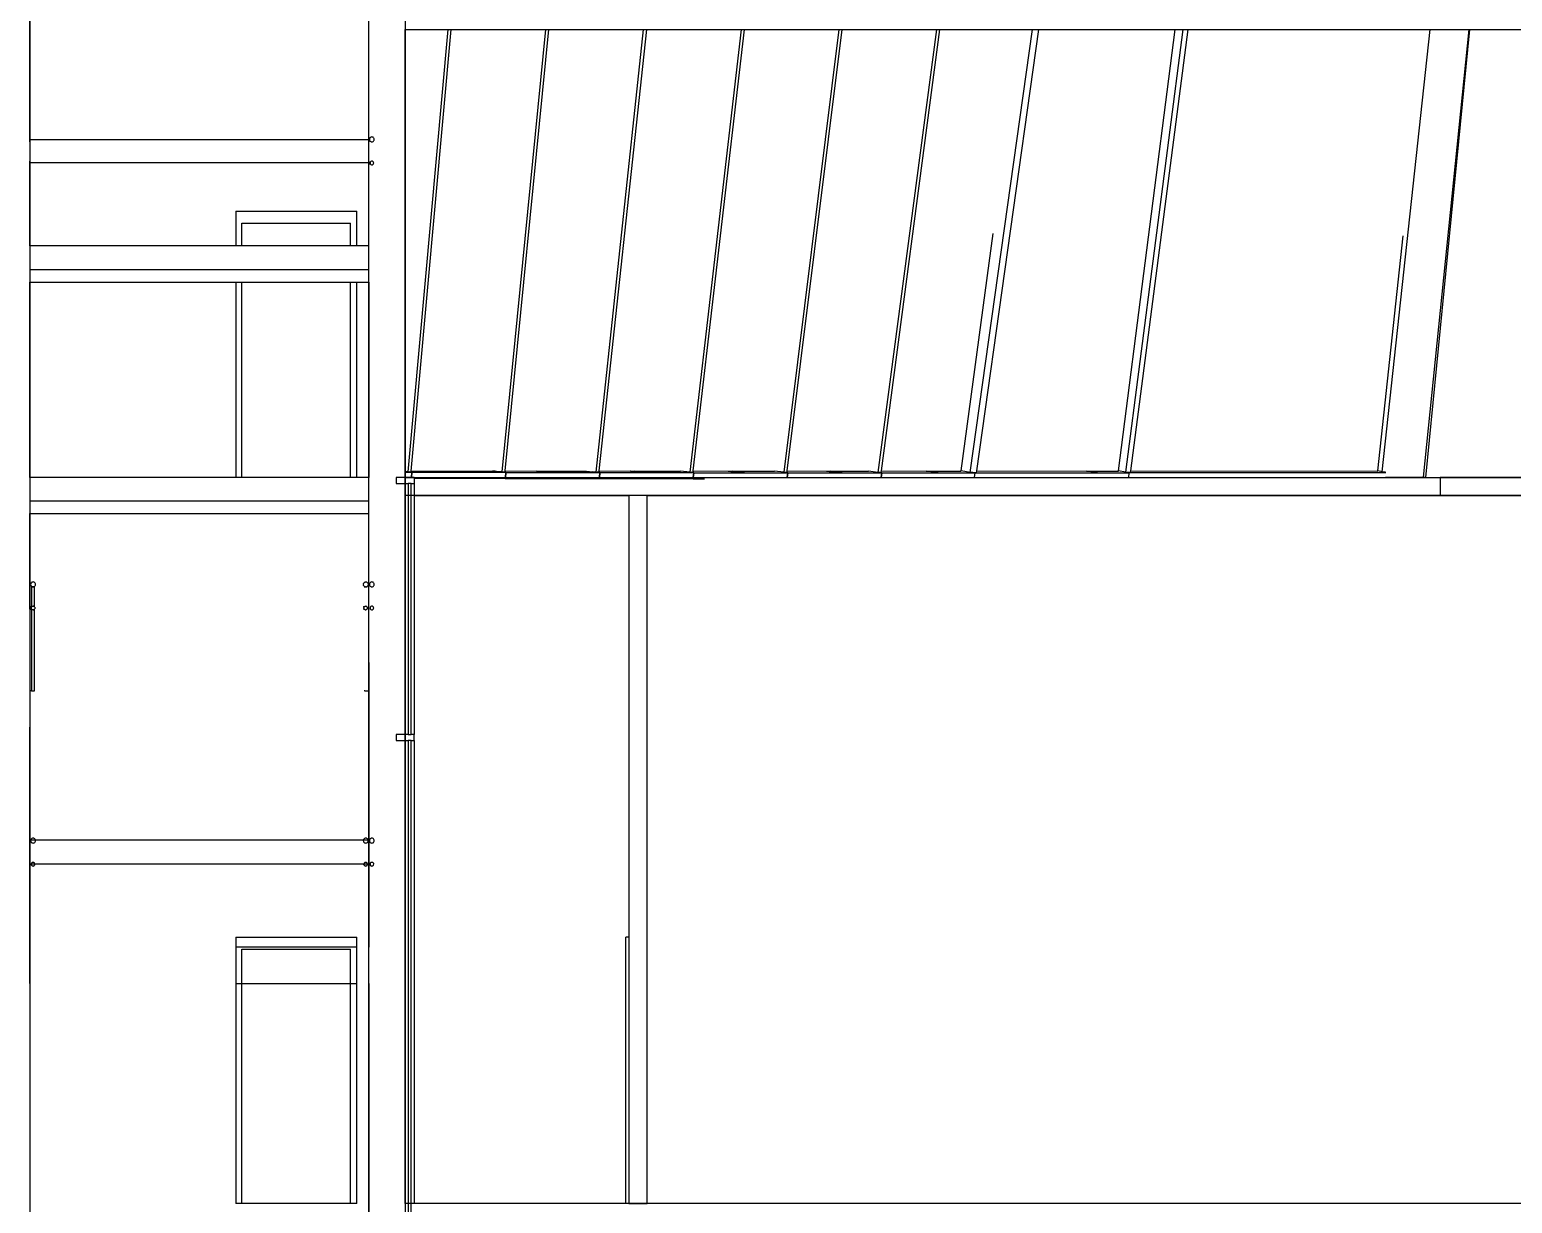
# Model space of a CAD drawing. Header units: millimetres. Extents: x 90964 to 877642, y 656808 to 1438307.
# Drawn here: x 843285 to 855538, y 1196027 to 1205727 of the extents above; entities that cross this region are included whole.
import ezdxf

# ---------------------------------------------------------------- set-up
doc = ezdxf.new("R2010")
doc.units = ezdxf.units.MM
doc.header["$LTSCALE"] = 300
doc.layers.add('ProfileEdges', color=7, linetype='Continuous')
doc.layers.add('SectionCutEdges', color=7, linetype='Continuous')

msp = doc.modelspace()

# ---------------------------------------------------------------- linework, layer by layer
at = {"color": 251}
for p, q in [((846741.9, 1205726.5), (846410.3, 1202072.1)), ((846766.9, 1205726.5), (846435.9, 1202079)), ((847549.3, 1205726.5), (847187.1, 1202071.1)), ((847574.4, 1205726.5), (847212.9, 1202079.3)), ((848356.7, 1205726.5), (847963.9, 1202070.2)), ((848381.8, 1205726.5), (847989.9, 1202079.6)), ((849164.2, 1205726.5), (848740.6, 1202069.2)), ((849189.2, 1205726.5), (848766.9, 1202079.9)), ((849971.6, 1205726.5), (849517.4, 1202068.2)), ((849996.7, 1205726.5), (849543.9, 1202080.2)), ((850779.1, 1205726.5), (850294.1, 1202067.2)), ((850804.1, 1205726.5), (850320.9, 1202080.5)), ((851057.3, 1202067.2), (851572.9, 1205726.5)), ((851623.5, 1205726.5), (851109.8, 1202079.8)), ((852283.3, 1202080.1), (852751.5, 1205726.5)), ((852815.9, 1205726.5), (852340.3, 1202068.2)), ((852855.7, 1205726.5), (852381.5, 1202079.4)), ((854463.3, 1202071.2), (854860.1, 1205726.5)), ((854803.4, 1202028.2), (855180.7, 1205726.5)), ((855184.6, 1205726.5), (854821.3, 1202026.5)), ((843288.1, 1204819.6), (846088.1, 1204819.6)), ((846088.1, 1204624.6), (843288.1, 1204624.6)), ((844988.1, 1204226.5), (844988.1, 1203939.6)), ((844988.1, 1204226.5), (845988.1, 1204226.5)), ((845988.1, 1203939.6), (845988.1, 1204226.5)), ((845038.1, 1203939.6), (845038.1, 1204126.5)), ((845038.1, 1204126.5), (845938.1, 1204126.5)), ((845938.1, 1203939.6), (845938.1, 1204126.5)), ((850982.1, 1202079.7), (851248.7, 1204040.7)), ((854426, 1202081.7), (854634.5, 1204021.6)), ((844988.1, 1203639.6), (844988.1, 1202026.5)), ((845038.1, 1202026.5), (845038.1, 1203639.6)), ((845938.1, 1202026.5), (845938.1, 1203639.6)), ((845988.1, 1202026.5), (845988.1, 1203639.6)), ((846396, 1202073.3), (846388.1, 1202074)), ((846396, 1202073.3), (846388.1, 1202073.9)), ((846388.1, 1202073.5), (846393.6, 1202073)), ((846388.1, 1202073.5), (846393.6, 1202073)), ((846388.1, 1202069.7), (846430.2, 1202069.7)), ((846393.6, 1202073), (846430.2, 1202069.7)), ((846393.6, 1202073), (846432.7, 1202069.7)), ((846410.3, 1202072.1), (846396, 1202073.3)), ((846433.2, 1202069.7), (846410.3, 1202072.1)), ((846435.1, 1202070.3), (846421.4, 1202071.3)), ((846430.2, 1202069.7), (846432.7, 1202069.7)), ((846432.7, 1202069.7), (846433.2, 1202069.7)), ((846433.2, 1202069.7), (846435.1, 1202069.7)), ((846435.9, 1202079), (846435.1, 1202070.3)), ((846442.7, 1202069.7), (846435.1, 1202070.3)), ((846435.1, 1202070.3), (846435.1, 1202069.7)), ((846435.1, 1202069.7), (846442.7, 1202069.7)), ((846435.9, 1202079), (846699, 1202078.4)), ((846440.2, 1202026.5), (846442.7, 1202068.5)), ((846443.1, 1202068.5), (846440.3, 1202026.5)), ((846442.7, 1202068.5), (846442.7, 1202069.7)), ((846442.7, 1202068.5), (846443.1, 1202068.5)), ((846443.1, 1202068.5), (846698.3, 1202068.5)), ((846463.1, 1202018.6), (847205.2, 1202018.6)), ((846698.6, 1202071.6), (846698.3, 1202068.5)), ((846698.3, 1202068.5), (846728.7, 1202068.5)), ((846698.6, 1202071.6), (846699.1, 1202078.4)), ((846699, 1202078.4), (846698.6, 1202071.6)), ((846728.7, 1202068.5), (846698.6, 1202071.6)), ((846699, 1202078.4), (846699.1, 1202078.4)), ((846699.1, 1202078.4), (847110.5, 1202077.4)), ((846728.7, 1202068.5), (847208.7, 1202068.5)), ((847110.6, 1202078.7), (847110.5, 1202078.7)), ((847110.5, 1202077.4), (847110.6, 1202078.4)), ((847110.6, 1202078.4), (847110.6, 1202078.7)), ((847110.6, 1202078.7), (847110.6, 1202078.7)), ((847110.6, 1202078.7), (847120.8, 1202077.7)), ((847120.8, 1202077.7), (847110.6, 1202078.7)), ((847133.5, 1202076.3), (847110.6, 1202078.4)), ((847120.8, 1202077.7), (847125.4, 1202077.2)), ((847125.4, 1202077.2), (847133.5, 1202076.3)), ((847139.8, 1202075.8), (847125.4, 1202077.2)), ((847133.5, 1202076.3), (847208.7, 1202068.5)), ((847139.8, 1202075.8), (847133.5, 1202076.3)), ((847143.3, 1202075.5), (847139.8, 1202075.8)), ((847187.1, 1202071.1), (847143.3, 1202075.5)), ((847211.9, 1202068.6), (847187.1, 1202071.1)), ((847211.9, 1202069.2), (847198.3, 1202070.4)), ((847216.1, 1202017.5), (847205.2, 1202018.6)), ((847205.2, 1202018.6), (847216.2, 1202018.6)), ((847208.7, 1202068.5), (847219.6, 1202068.5)), ((847212.9, 1202079.3), (847211.9, 1202069.2)), ((847219.6, 1202068.5), (847211.9, 1202069.2)), ((847211.9, 1202069.2), (847211.9, 1202068.6)), ((847212.9, 1202079.3), (847475.6, 1202078.6)), ((847216.2, 1202018.6), (847216.1, 1202017.5)), ((847216.1, 1202017.5), (847982.8, 1202017.5)), ((847216.2, 1202018.6), (847216.7, 1202026.5)), ((847216.8, 1202026.5), (847216.2, 1202018.6)), ((847216.7, 1202026.5), (847219.5, 1202067.4)), ((847216.8, 1202026.5), (847216.7, 1202026.5)), ((847220, 1202067.3), (847216.8, 1202026.5)), ((847219.5, 1202067.4), (847219.6, 1202068.5)), ((847219.5, 1202067.4), (847220, 1202067.3)), ((847220, 1202067.3), (847516.5, 1202067.3)), ((847475.5, 1202077.3), (847475, 1202071.6)), ((847475, 1202071.6), (847516.5, 1202067.3)), ((847475.5, 1202077.3), (847475.6, 1202078.6)), ((847475.6, 1202078.6), (847475.5, 1202077.3)), ((847560.2, 1202067.3), (847475.5, 1202077.3)), ((847475.6, 1202078.6), (847887.3, 1202077.5)), ((847475.6, 1202078.6), (847475.6, 1202078.6)), ((847516.5, 1202067.3), (847560.2, 1202067.3)), ((847560.2, 1202067.3), (847986.8, 1202067.3)), ((847887.3, 1202077.5), (847887.5, 1202078.7)), ((847887.5, 1202078.7), (847887.3, 1202078.7)), ((847887.5, 1202078.7), (847936.7, 1202073.2)), ((847936.7, 1202073.2), (847986.8, 1202067.3)), ((847963.9, 1202070.2), (847936.7, 1202073.2)), ((847988.6, 1202067.8), (847963.9, 1202070.2)), ((847988.7, 1202068.1), (847975.1, 1202069.5)), ((847992.4, 1202016.4), (847982.8, 1202017.5)), ((847982.8, 1202017.5), (847992.5, 1202017.5)), ((847986.8, 1202067.3), (847996.4, 1202067.3)), ((847988.7, 1202068.1), (847988.6, 1202067.8)), ((847989.9, 1202079.6), (847988.7, 1202068.1)), ((847996.4, 1202067.3), (847988.7, 1202068.1)), ((847989.9, 1202079.6), (848252.1, 1202078.8)), ((847992.5, 1202017.5), (847992.4, 1202016.4)), ((847992.4, 1202016.4), (848760.2, 1202016.4)), ((847992.5, 1202017.5), (847993.2, 1202026.5)), ((847993.3, 1202026.5), (847992.5, 1202017.5)), ((847993.2, 1202026.5), (847996.3, 1202066.2)), ((847993.2, 1202026.5), (847993.3, 1202026.5)), ((847996.8, 1202066.1), (847993.3, 1202026.5)), ((847996.3, 1202066.2), (847996.4, 1202067.3)), ((847996.3, 1202066.2), (847996.8, 1202066.1)), ((847996.8, 1202066.1), (848346.7, 1202066.1)), ((848252.1, 1202078.8), (848251.9, 1202077.3)), ((848251.9, 1202077.3), (848346.7, 1202066.1)), ((848252.1, 1202078.8), (848284.4, 1202078.7)), ((848380.7, 1202066.1), (848284.4, 1202078.7)), ((848284.4, 1202078.7), (848664.2, 1202077.6)), ((848346.7, 1202066.1), (848380.7, 1202066.1)), ((848380.7, 1202066.1), (848764.6, 1202066.1)), ((848664.3, 1202078.7), (848664.2, 1202078.8)), ((848664.2, 1202077.6), (848664.3, 1202078.7)), ((848740.6, 1202069.2), (848664.3, 1202078.7)), ((848742.2, 1202069.1), (848740.6, 1202069.2)), ((848742.2, 1202069.1), (848764.6, 1202066.1)), ((848765.4, 1202067), (848742.2, 1202069.1)), ((848765.4, 1202067), (848752, 1202068.6)), ((848768.8, 1202015.2), (848760.2, 1202016.4)), ((848760.2, 1202016.4), (848768.9, 1202016.4)), ((848764.6, 1202066.1), (848773.3, 1202066.1)), ((848766.9, 1202079.9), (848765.4, 1202067)), ((848773.3, 1202066.1), (848765.4, 1202067)), ((848766.9, 1202079.9), (849059.1, 1202079)), ((848768.9, 1202016.4), (848768.8, 1202015.2)), ((848768.8, 1202015.2), (848862.4, 1202015.2)), ((848768.9, 1202016.4), (848769.8, 1202026.5)), ((848769.9, 1202026.5), (848768.9, 1202016.4)), ((848769.8, 1202026.5), (848773.2, 1202065)), ((848769.8, 1202026.5), (848769.9, 1202026.5)), ((848773.6, 1202064.9), (848769.9, 1202026.5)), ((848773.2, 1202065), (848773.3, 1202066.1)), ((848773.2, 1202065), (848773.6, 1202064.9)), ((848773.6, 1202064.9), (849166.2, 1202064.9)), ((848863.9, 1202026.5), (849546.3, 1202026.5)), ((849059.1, 1202079), (849166.2, 1202064.9)), ((849059.1, 1202079), (849096.6, 1202078.8)), ((849193, 1202064.9), (849096.6, 1202078.8)), ((849096.6, 1202078.8), (849441, 1202077.7)), ((849166.2, 1202064.9), (849193, 1202064.9)), ((849193, 1202064.9), (849542.2, 1202064.9)), ((849441, 1202077.7), (849441.2, 1202078.8)), ((849441.2, 1202078.8), (849441, 1202078.8)), ((849517.4, 1202068.2), (849441.2, 1202078.8)), ((849522.1, 1202067.8), (849517.4, 1202068.2)), ((849522.1, 1202067.8), (849542.2, 1202064.9)), ((849537.4, 1202066.6), (849522.1, 1202067.8)), ((849537.4, 1202066.6), (849528.8, 1202067.7)), ((849550.1, 1202064.9), (849537.4, 1202066.6)), ((849542.2, 1202066.2), (849537.4, 1202066.6)), ((849543.9, 1202080.2), (849542.2, 1202066.2)), ((849542.2, 1202064.9), (849550.1, 1202064.9)), ((849543.9, 1202080.2), (849871.7, 1202079)), ((849546.3, 1202026.5), (849550, 1202063.8)), ((849546.4, 1202026.5), (849546.3, 1202026.5)), ((849550.5, 1202063.7), (849546.4, 1202026.5)), ((849546.4, 1202026.5), (850322.9, 1202026.5)), ((849550, 1202063.8), (849550.1, 1202064.9)), ((849550, 1202063.8), (849550.5, 1202063.7)), ((849550.5, 1202063.7), (849977.7, 1202063.7)), ((849871.7, 1202079), (849977.7, 1202063.7)), ((849871.7, 1202079), (849903, 1202078.9)), ((849999.4, 1202063.7), (849903, 1202078.9)), ((849903, 1202078.9), (850217.8, 1202077.8)), ((849977.7, 1202063.7), (849999.4, 1202063.7)), ((849999.4, 1202063.7), (850319.7, 1202063.7)), ((850217.8, 1202077.8), (850217.9, 1202078.8)), ((850294.1, 1202067.2), (850217.9, 1202078.8)), ((850217.9, 1202078.8), (850217.9, 1202078.8)), ((850300.6, 1202066.8), (850294.1, 1202067.2)), ((850300.6, 1202066.8), (850319.7, 1202063.7)), ((850311.9, 1202065.9), (850300.6, 1202066.8)), ((850311.9, 1202065.9), (850305.7, 1202066.8)), ((850326.9, 1202063.7), (850311.9, 1202065.9)), ((850318.9, 1202065.4), (850311.9, 1202065.9)), ((850320.9, 1202080.5), (850318.9, 1202065.4)), ((850319.7, 1202063.7), (850326.9, 1202063.7)), ((850320.9, 1202080.5), (850694.4, 1202079)), ((850322.9, 1202026.5), (850326.8, 1202062.6)), ((850323, 1202026.5), (850322.9, 1202026.5)), ((850327.2, 1202062.5), (850323, 1202026.5)), ((850323, 1202026.5), (851094.4, 1202026.5)), ((850326.8, 1202062.6), (850326.9, 1202063.7)), ((850326.8, 1202062.6), (850327.2, 1202062.5)), ((850327.2, 1202062.5), (850794.2, 1202062.5)), ((850794.2, 1202062.5), (850694.4, 1202079)), ((850694.4, 1202079), (850981.8, 1202077.9)), ((850794.2, 1202062.5), (851098.4, 1202062.5)), ((850981.8, 1202077.9), (850982.1, 1202079.7)), ((851057.3, 1202067.2), (850982.1, 1202079.7)), ((851079.2, 1202065.7), (851057.3, 1202067.2)), ((851079.2, 1202065.8), (851078.4, 1202065.9)), ((851080.2, 1202065.6), (851079.2, 1202065.8)), ((851080.2, 1202065.6), (851079.2, 1202065.7)), ((851107.4, 1202063.1), (851080.2, 1202065.6)), ((851098.4, 1202062.5), (851080.2, 1202065.6)), ((851094.4, 1202026.5), (851098.4, 1202062.5)), ((851094.4, 1202026.5), (852369.4, 1202026.5)), ((851098.4, 1202062.7), (851098.4, 1202062.5)), ((851098.4, 1202062.7), (852108.9, 1202062.7)), ((851098.4, 1202062.5), (851098.4, 1202062.5)), ((851109.8, 1202079.8), (851107.4, 1202063.1)), ((851109.8, 1202079.8), (852018.8, 1202079)), ((852108.9, 1202062.7), (852018.8, 1202079)), ((852018.8, 1202079), (852283.1, 1202078.8)), ((852108.9, 1202062.7), (852371.6, 1202062.7)), ((852283.1, 1202078.8), (852283.3, 1202080.1)), ((852340.3, 1202068.2), (852283.3, 1202080.1)), ((852351.9, 1202067.3), (852340.3, 1202068.2)), ((852371.6, 1202062.9), (852351.9, 1202067.3)), ((852375.1, 1202065.3), (852351.9, 1202067.3)), ((852369.4, 1202026.5), (852372.3, 1202062.7)), ((852369.4, 1202026.5), (854514.3, 1202026.5)), ((852371.8, 1202065.3), (852371.6, 1202062.9)), ((852371.6, 1202062.9), (852371.6, 1202062.7)), ((852372.3, 1202062.7), (852371.6, 1202062.9)), ((852371.6, 1202062.7), (852372.3, 1202062.7)), ((852371.8, 1202065.3), (852375.1, 1202065.3)), ((852375.1, 1202065.3), (852379.7, 1202065.3)), ((852381.5, 1202079.4), (852379.7, 1202065.3)), ((852379.7, 1202065.3), (854475.2, 1202065.3)), ((852381.5, 1202079.4), (854425.6, 1202078.3)), ((854425.6, 1202078.3), (854426, 1202081.7)), ((854463.3, 1202071.2), (854426, 1202081.7)), ((854475.7, 1202070.2), (854463.3, 1202071.2)), ((854475.7, 1202070.2), (854475.2, 1202065.3)), ((854475.2, 1202065.3), (854492.5, 1202065.3)), ((854488.6, 1202069.3), (854475.7, 1202070.2)), ((854488.5, 1202026.9), (854514.3, 1202027)), ((854514.3, 1202027), (854803.4, 1202028.2)), ((854514.3, 1202027), (854514.3, 1202026.5)), ((854821.2, 1202026.5), (854514.3, 1202026.5)), ((854821.2, 1202026.5), (854803.4, 1202028.2)), ((854821.2, 1202026.5), (854821.3, 1202026.5)), ((854821.3, 1202026.5), (854942.2, 1202026.5)), ((846463.1, 1201976.5), (846463.1, 1201876.5)), ((846463.1, 1201876.5), (846463.1, 1199901.5)), ((846463.1, 1201876.5), (848238.1, 1201876.5)), ((848388.1, 1201876.5), (854942.2, 1201876.5)), ((843301, 1201121.8), (843301, 1200955)), ((843302.7, 1201121.8), (843301, 1201121.8)), ((843307.3, 1201121.8), (843302.7, 1201121.8)), ((843313.5, 1201121.8), (843307.3, 1201121.8)), ((843319.8, 1201121.8), (843313.5, 1201121.8)), ((843324.3, 1201121.8), (843319.8, 1201121.8)), ((843326, 1201121.8), (843324.3, 1201121.8)), ((843326, 1200955), (843326, 1201121.8)), ((846050.2, 1201121.8), (846051.9, 1201121.8)), ((846051.9, 1201121.8), (846056.5, 1201121.8)), ((846056.5, 1201121.8), (846062.7, 1201121.8)), ((846062.7, 1201121.8), (846075.2, 1201121.8)), ((843298.5, 1200961.8), (843298.5, 1200959.8)), ((843298.5, 1200946.8), (843298.5, 1200959.8)), ((843298.5, 1200946.8), (843298.5, 1200939.3)), ((843298.5, 1200939.3), (843298.5, 1200937.7)), ((843298.5, 1200936.2), (843298.5, 1200937.7)), ((843298.5, 1200933.8), (843298.5, 1200936.2)), ((843298.5, 1200931.8), (843298.5, 1200933.8)), ((843301, 1200936.2), (843301, 1200261.8)), ((843326, 1200261.8), (843326, 1200936.2)), ((846047.7, 1200961.8), (846047.7, 1200961.3)), ((846047.7, 1200961.3), (846047.7, 1200959.8)), ((846047.7, 1200957.4), (846047.7, 1200959.8)), ((846047.7, 1200957.4), (846047.7, 1200950.7)), ((846047.7, 1200942.9), (846047.7, 1200939.3)), ((846047.7, 1200939.3), (846047.7, 1200936.2)), ((846047.7, 1200936.2), (846047.7, 1200933.8)), ((846047.7, 1200933.8), (846047.7, 1200932.3)), ((846047.7, 1200932.3), (846047.7, 1200931.8)), ((846463.1, 1199851.5), (846463.1, 1196026.5)), ((844988.1, 1198226.5), (845988.1, 1198226.5)), ((844988.1, 1198226.5), (844988.1, 1198144.2)), ((845988.1, 1198144.2), (845988.1, 1198226.5)), ((848238.1, 1198226.5), (848213.1, 1198226.5)), ((848213.1, 1196026.5), (848213.1, 1198226.5)), ((844988.1, 1198144.2), (844988.1, 1197844.2)), ((845038.1, 1198126.5), (845938.1, 1198126.5)), ((845038.1, 1197844.2), (845038.1, 1198126.5)), ((845938.1, 1197844.2), (845938.1, 1198126.5)), ((845988.1, 1197844.2), (845988.1, 1198144.2)), ((848388.1, 1198126.5), (848389.7, 1198126.5)), ((848389.7, 1196026.5), (848389.7, 1198126.5)), ((844988.1, 1197844.2), (844988.1, 1196026.5)), ((845038.1, 1196026.5), (845038.1, 1197844.2)), ((845938.1, 1196026.5), (845938.1, 1197844.2)), ((845988.1, 1196026.5), (845988.1, 1197844.2)), ((845038.1, 1196026.5), (844988.1, 1196026.5)), ((845938.1, 1196026.5), (845038.1, 1196026.5)), ((845988.1, 1196026.5), (845938.1, 1196026.5))]:
    msp.add_line(p, q, dxfattribs=at)
at = {"layer": 'ProfileEdges'}
for points in [[(846088.1, 1265726.5), (846388.1, 1265726.5), (846388.1, 1181026.5), (846088.1, 1181026.5)], [(842988.1, 1261726.5), (843288.1, 1261726.5), (843288.1, 1181026.5), (842988.1, 1181026.5)], [(846088.1, 1203939.6), (843288.1, 1203939.6), (843288.1, 1203744.6), (846088.1, 1203744.6)], [(846088.1, 1202026.5), (843288.1, 1202026.5), (843288.1, 1201831.5), (846088.1, 1201831.5)], [(846388.1, 1202026.5), (876842.2, 1202026.5), (876842.2, 1201876.5), (846388.1, 1201876.5)], [(846088.1, 1199026.8), (843288.1, 1199026.8), (843288.1, 1198831.8), (846088.1, 1198831.8)], [(876842.2, 1196026.5), (846388.1, 1196026.5), (846388.1, 1195876.5), (876842.2, 1195876.5)]]:
    msp.add_lwpolyline(points, close=True, dxfattribs=at)
at = {"layer": 'SectionCutEdges', "color": 251}
for p, q in [((843288.1, 1204838.9), (843288.1, 1207639.6)), ((846088.1, 1204838.9), (846088.1, 1207639.6)), ((846388.1, 1206026.5), (846388.1, 1205726.5)), ((846388.1, 1205726.5), (846646.5, 1205726.5)), ((846388.1, 1202714.1), (846388.1, 1205726.5)), ((846646.5, 1205726.5), (846694.9, 1205726.5)), ((846694.9, 1205726.5), (846741.9, 1205726.5)), ((846741.9, 1205726.5), (846766.9, 1205726.5)), ((846766.9, 1205726.5), (847453.8, 1205726.5)), ((847453.8, 1205726.5), (847505.2, 1205726.5)), ((847505.2, 1205726.5), (847549.3, 1205726.5)), ((847549.3, 1205726.5), (847574.4, 1205726.5)), ((847574.4, 1205726.5), (848261.2, 1205726.5)), ((848261.2, 1205726.5), (848315.6, 1205726.5)), ((848315.6, 1205726.5), (848356.7, 1205726.5)), ((848356.7, 1205726.5), (848381.8, 1205726.5)), ((848381.8, 1205726.5), (849068.5, 1205726.5)), ((849068.5, 1205726.5), (849126, 1205726.5)), ((849126, 1205726.5), (849164.2, 1205726.5)), ((849164.2, 1205726.5), (849189.2, 1205726.5)), ((849189.2, 1205726.5), (849875.8, 1205726.5)), ((849875.8, 1205726.5), (849936.3, 1205726.5)), ((849936.3, 1205726.5), (849971.6, 1205726.5)), ((849971.6, 1205726.5), (849996.7, 1205726.5)), ((849996.7, 1205726.5), (850683.2, 1205726.5)), ((850683.2, 1205726.5), (850746.7, 1205726.5)), ((850746.7, 1205726.5), (850779.1, 1205726.5)), ((850779.1, 1205726.5), (850804.1, 1205726.5)), ((850804.1, 1205726.5), (851477.9, 1205726.5)), ((851477.9, 1205726.5), (851543.6, 1205726.5)), ((851543.6, 1205726.5), (851572.9, 1205726.5)), ((851572.9, 1205726.5), (851594.9, 1205726.5)), ((851594.9, 1205726.5), (851623.5, 1205726.5)), ((851623.5, 1205726.5), (851813.1, 1205726.5)), ((851813.1, 1205726.5), (852463.9, 1205726.5)), ((852463.9, 1205726.5), (852751.5, 1205726.5)), ((852751.5, 1205726.5), (852795.6, 1205726.5)), ((852795.6, 1205726.5), (852815.9, 1205726.5)), ((852815.9, 1205726.5), (852855.7, 1205726.5)), ((852855.7, 1205726.5), (853041, 1205726.5)), ((853041, 1205726.5), (854586.3, 1205726.5)), ((854586.3, 1205726.5), (854817.7, 1205726.5)), ((854817.7, 1205726.5), (854837.6, 1205726.5)), ((854837.6, 1205726.5), (854860.1, 1205726.5)), ((854860.1, 1205726.5), (854872.2, 1205726.5)), ((854872.2, 1205726.5), (855180.7, 1205726.5)), ((855180.7, 1205726.5), (855184.6, 1205726.5)), ((855184.6, 1205726.5), (855213, 1205726.5)), ((855213, 1205726.5), (856177.4, 1205726.5)), ((843288.1, 1204836.9), (843288.1, 1204838.9)), ((843288.1, 1204833.7), (843288.1, 1204836.9)), ((843288.1, 1204829.6), (843288.1, 1204833.7)), ((843288.1, 1204824.7), (843288.1, 1204829.6)), ((843288.1, 1204819.6), (843288.1, 1204824.7)), ((843288.1, 1204814.4), (843288.1, 1204819.6)), ((843288.1, 1204809.6), (843288.1, 1204814.4)), ((843288.1, 1204805.4), (843288.1, 1204809.6)), ((843288.1, 1204802.2), (843288.1, 1204805.4)), ((846088.1, 1204838.9), (846088.1, 1204836.9)), ((846088.1, 1204836.9), (846088.1, 1204833.7)), ((846088.1, 1204833.7), (846088.1, 1204829.6)), ((846088.1, 1204829.6), (846088.1, 1204824.7)), ((846088.1, 1204824.7), (846088.1, 1204819.6)), ((846088.1, 1204819.6), (846088.1, 1204814.4)), ((846088.1, 1204814.4), (846088.1, 1204809.6)), ((846088.1, 1204809.6), (846088.1, 1204805.4)), ((846088.1, 1204805.4), (846088.1, 1204802.2)), ((846094.2, 1204824.7), (846093.5, 1204819.6)), ((846093.5, 1204819.6), (846094.2, 1204814.4)), ((846096.2, 1204829.6), (846094.2, 1204824.7)), ((846094.2, 1204814.4), (846096.2, 1204809.6)), ((846099.4, 1204833.7), (846096.2, 1204829.6)), ((846096.2, 1204809.6), (846099.4, 1204805.4)), ((846103.5, 1204836.9), (846099.4, 1204833.7)), ((846099.4, 1204805.4), (846103.5, 1204802.2)), ((846108.3, 1204838.9), (846103.5, 1204836.9)), ((846113.5, 1204839.6), (846108.3, 1204838.9)), ((846118.7, 1204838.9), (846113.5, 1204839.6)), ((846123.5, 1204836.9), (846118.7, 1204838.9)), ((846127.7, 1204833.7), (846123.5, 1204836.9)), ((846123.5, 1204802.2), (846127.7, 1204805.4)), ((846130.8, 1204829.6), (846127.7, 1204833.7)), ((846127.7, 1204805.4), (846130.8, 1204809.6)), ((846132.8, 1204824.7), (846130.8, 1204829.6)), ((846130.8, 1204809.6), (846132.8, 1204814.4)), ((846133.5, 1204819.6), (846132.8, 1204824.7)), ((846132.8, 1204814.4), (846133.5, 1204819.6)), ((843288.1, 1204800.3), (843288.1, 1204802.2)), ((843288.1, 1204800.3), (843288.1, 1204639.6)), ((846088.1, 1204802.2), (846088.1, 1204800.3)), ((846088.1, 1204639.5), (846088.1, 1204800.3)), ((846103.5, 1204802.2), (846108.3, 1204800.3)), ((846108.3, 1204800.3), (846113.5, 1204799.6)), ((846113.5, 1204799.6), (846118.7, 1204800.3)), ((846118.7, 1204800.3), (846123.5, 1204802.2)), ((843288.1, 1204639.6), (843288.1, 1204639.5)), ((843288.1, 1204639.1), (843288.1, 1204639.5)), ((843288.1, 1204637.6), (843288.1, 1204639.1)), ((843288.1, 1204635.2), (843288.1, 1204637.6)), ((843288.1, 1204632.1), (843288.1, 1204635.2)), ((843288.1, 1204628.5), (843288.1, 1204632.1)), ((843288.1, 1204624.6), (843288.1, 1204628.5)), ((843288.1, 1204620.7), (843288.1, 1204624.6)), ((843288.1, 1204617.1), (843288.1, 1204620.7)), ((843288.1, 1204614), (843288.1, 1204617.1)), ((843288.1, 1204611.6), (843288.1, 1204614)), ((843288.1, 1204610.1), (843288.1, 1204611.6)), ((843288.1, 1204609.6), (843288.1, 1204610.1)), ((843288.1, 1203939.6), (843288.1, 1204609.6)), ((843288.1, 1204609.6), (843288.1, 1204609.6)), ((846088.1, 1204639.5), (846088.1, 1204639.1)), ((846088.1, 1204637.6), (846088.1, 1204639.1)), ((846088.1, 1204637.6), (846088.1, 1204635.2)), ((846088.1, 1204635.2), (846088.1, 1204632.1)), ((846088.1, 1204632.1), (846088.1, 1204628.5)), ((846088.1, 1204628.5), (846088.1, 1204624.6)), ((846088.1, 1204624.6), (846088.1, 1204620.7)), ((846088.1, 1204620.7), (846088.1, 1204617.1)), ((846088.1, 1204617.1), (846088.1, 1204614)), ((846088.1, 1204614), (846088.1, 1204611.6)), ((846088.1, 1204611.6), (846088.1, 1204610.1)), ((846088.1, 1204610.1), (846088.1, 1204609.6)), ((846088.1, 1203939.6), (846088.1, 1204609.6)), ((846099, 1204628.5), (846098.5, 1204624.6)), ((846098.5, 1204624.6), (846099, 1204620.7)), ((846100.5, 1204632.1), (846099, 1204628.5)), ((846099, 1204620.7), (846100.5, 1204617.1)), ((846102.9, 1204635.2), (846100.5, 1204632.1)), ((846100.5, 1204617.1), (846102.9, 1204614)), ((846106, 1204637.6), (846102.9, 1204635.2)), ((846102.9, 1204614), (846106, 1204611.6)), ((846109.6, 1204639.1), (846106, 1204637.6)), ((846106, 1204611.6), (846109.6, 1204610.1)), ((846113.5, 1204639.6), (846109.6, 1204639.1)), ((846109.6, 1204610.1), (846113.5, 1204609.6)), ((846117.4, 1204639.1), (846113.5, 1204639.6)), ((846113.5, 1204609.6), (846117.4, 1204610.1)), ((846121, 1204637.6), (846117.4, 1204639.1)), ((846117.4, 1204610.1), (846121, 1204611.6)), ((846124.1, 1204635.2), (846121, 1204637.6)), ((846121, 1204611.6), (846124.1, 1204614)), ((846126.5, 1204632.1), (846124.1, 1204635.2)), ((846124.1, 1204614), (846126.5, 1204617.1)), ((846128, 1204628.5), (846126.5, 1204632.1)), ((846126.5, 1204617.1), (846128, 1204620.7)), ((846128.5, 1204624.6), (846128, 1204628.5)), ((846128, 1204620.7), (846128.5, 1204624.6)), ((843288.1, 1203939.6), (843288.1, 1203639.6)), ((844281.8, 1203939.6), (843288.1, 1203939.6)), ((844720.2, 1203939.6), (844281.8, 1203939.6)), ((844988.1, 1203939.6), (844720.2, 1203939.6)), ((845038.1, 1203939.6), (844988.1, 1203939.6)), ((845938.1, 1203939.6), (845038.1, 1203939.6)), ((845988.1, 1203939.6), (845938.1, 1203939.6)), ((846088.1, 1203939.6), (845988.1, 1203939.6)), ((846088.1, 1203639.6), (846088.1, 1203939.6)), ((843288.1, 1202026.5), (843288.1, 1203639.6)), ((843288.1, 1203639.6), (844268.8, 1203639.6)), ((844268.8, 1203639.6), (844701.4, 1203639.6)), ((844701.4, 1203639.6), (844988.1, 1203639.6)), ((844988.1, 1203639.6), (845038.1, 1203639.6)), ((845038.1, 1203639.6), (845938.1, 1203639.6)), ((845938.1, 1203639.6), (845988.1, 1203639.6)), ((845988.1, 1203639.6), (846088.1, 1203639.6)), ((846088.1, 1203639.6), (846088.1, 1202026.5)), ((846388.1, 1202074), (846388.1, 1202714.1)), ((843288.1, 1202026.5), (843288.1, 1201726.5)), ((844198.8, 1202026.5), (843288.1, 1202026.5)), ((844600.6, 1202026.5), (844198.8, 1202026.5)), ((844988.1, 1202026.5), (844600.6, 1202026.5)), ((845038.1, 1202026.5), (844988.1, 1202026.5)), ((845938.1, 1202026.5), (845038.1, 1202026.5)), ((845988.1, 1202026.5), (845938.1, 1202026.5)), ((846088.1, 1202026.5), (845988.1, 1202026.5)), ((846088.1, 1201726.5), (846088.1, 1202026.5)), ((846313.1, 1202026.5), (846313.1, 1201976.5)), ((846388.1, 1202026.5), (846313.1, 1202026.5)), ((846388.1, 1202073.9), (846388.1, 1202074)), ((846388.1, 1202073.5), (846388.1, 1202073.9)), ((846388.1, 1202069.7), (846388.1, 1202073.5)), ((846388.1, 1202073.5), (846388.1, 1202073.5)), ((846388.1, 1202026.5), (846388.1, 1202069.7)), ((846440.2, 1202026.5), (846388.1, 1202026.5)), ((846388.1, 1201976.5), (846388.1, 1202026.5)), ((846440.3, 1202026.5), (846440.2, 1202026.5)), ((846463.1, 1202026.5), (846440.3, 1202026.5)), ((846463.1, 1202026.5), (846463.1, 1202018.6)), ((846463.1, 1202018.6), (846463.1, 1201976.5)), ((854942.2, 1202026.5), (854942.2, 1201876.5)), ((855863.2, 1202026.5), (854942.2, 1202026.5)), ((846313.1, 1201976.5), (846388.1, 1201976.5)), ((846388.1, 1201976.5), (846412.6, 1201976.5)), ((846388.1, 1199901.5), (846388.1, 1201976.5)), ((846412.6, 1201976.5), (846412.6, 1199901.5)), ((846437.6, 1201976.5), (846412.6, 1201976.5)), ((846437.6, 1199901.5), (846437.6, 1201976.5)), ((846437.6, 1201976.5), (846463.1, 1201976.5)), ((848388.1, 1201876.5), (848238.1, 1201876.5)), ((848238.1, 1201876.5), (848238.1, 1198226.5)), ((848388.1, 1198126.5), (848388.1, 1201876.5)), ((854942.2, 1201876.5), (871390.7, 1201876.5)), ((843288.1, 1201156), (843288.1, 1201726.5)), ((843288.1, 1201726.5), (844185.8, 1201726.5)), ((844185.8, 1201726.5), (844581.9, 1201726.5)), ((844581.9, 1201726.5), (844988.1, 1201726.5)), ((844988.1, 1201726.5), (846088.1, 1201726.5)), ((846088.1, 1201156), (846088.1, 1201726.5)), ((843288.1, 1201151.8), (843288.1, 1201156)), ((843288.1, 1201131.8), (843288.1, 1201151.8)), ((843288.1, 1201127.7), (843288.1, 1201131.8)), ((843294.2, 1201147), (843293.5, 1201141.8)), ((843293.5, 1201141.8), (843294.2, 1201136.6)), ((843296.2, 1201151.8), (843294.2, 1201147)), ((843294.2, 1201136.6), (843296.2, 1201131.8)), ((843299.4, 1201156), (843296.2, 1201151.8)), ((843296.2, 1201131.8), (843297.7, 1201129.9)), ((843297.7, 1201129.9), (843299.4, 1201127.7)), ((843303.5, 1201159.1), (843299.4, 1201156)), ((843308.3, 1201161.1), (843303.5, 1201159.1)), ((843313.5, 1201161.8), (843308.3, 1201161.1)), ((843318.7, 1201161.1), (843313.5, 1201161.8)), ((843319.3, 1201160.9), (843318.7, 1201161.1)), ((843323.5, 1201159.1), (843319.3, 1201160.9)), ((843327.7, 1201156), (843323.5, 1201159.1)), ((843327.8, 1201155.8), (843327.7, 1201156)), ((843327.7, 1201127.7), (843330.8, 1201131.8)), ((843330.8, 1201151.8), (843327.8, 1201155.8)), ((843332.8, 1201147), (843330.8, 1201151.8)), ((843330.8, 1201131.8), (843332.8, 1201136.6)), ((843333.5, 1201141.8), (843332.8, 1201147)), ((843332.8, 1201136.6), (843333.5, 1201141.8)), ((846043.1, 1201144.8), (846042.7, 1201141.8)), ((846042.7, 1201141.8), (846043.1, 1201138.9)), ((846043.1, 1201144.8), (846043.4, 1201147)), ((846043.4, 1201136.6), (846043.1, 1201138.9)), ((846043.4, 1201147), (846044.3, 1201149.1)), ((846045.4, 1201131.8), (846043.4, 1201136.6)), ((846045.4, 1201151.8), (846044.3, 1201149.1)), ((846048.6, 1201156), (846045.4, 1201151.8)), ((846045.4, 1201131.8), (846048.6, 1201127.7)), ((846053.2, 1201159.3), (846048.6, 1201156)), ((846053.2, 1201159.3), (846057.5, 1201161.1)), ((846057.5, 1201161.1), (846062.7, 1201161.8)), ((846067.9, 1201161.1), (846062.7, 1201161.8)), ((846072.3, 1201159.3), (846067.9, 1201161.1)), ((846072.3, 1201159.3), (846072.7, 1201159.1)), ((846072.7, 1201159.1), (846073.8, 1201158.3)), ((846076.9, 1201156), (846073.8, 1201158.3)), ((846080, 1201151.8), (846076.9, 1201156)), ((846076.9, 1201127.7), (846080, 1201131.8)), ((846080.5, 1201150.7), (846080, 1201151.8)), ((846080, 1201131.8), (846080.6, 1201133.1)), ((846080.5, 1201150.7), (846082, 1201147)), ((846082, 1201136.6), (846080.6, 1201133.1)), ((846082, 1201147), (846082.7, 1201141.8)), ((846082.7, 1201141.8), (846082, 1201136.6)), ((846088.1, 1201156), (846088.1, 1201151.8)), ((846088.1, 1201131.8), (846088.1, 1201151.8)), ((846088.1, 1201131.8), (846088.1, 1201127.7)), ((846094.2, 1201147), (846093.5, 1201141.8)), ((846093.5, 1201141.8), (846094.2, 1201136.6)), ((846096.2, 1201151.8), (846094.2, 1201147)), ((846094.2, 1201136.6), (846096.2, 1201131.8)), ((846099.4, 1201156), (846096.2, 1201151.8)), ((846096.2, 1201131.8), (846099.4, 1201127.7)), ((846103.5, 1201159.1), (846099.4, 1201156)), ((846108.3, 1201161.1), (846103.5, 1201159.1)), ((846113.5, 1201161.8), (846108.3, 1201161.1)), ((846118.7, 1201161.1), (846113.5, 1201161.8)), ((846123.5, 1201159.1), (846118.7, 1201161.1)), ((846127.7, 1201156), (846123.5, 1201159.1)), ((846130.8, 1201151.8), (846127.7, 1201156)), ((846127.7, 1201127.7), (846130.8, 1201131.8)), ((846132.8, 1201147), (846130.8, 1201151.8)), ((846130.8, 1201131.8), (846132.8, 1201136.6)), ((846133.5, 1201141.8), (846132.8, 1201147)), ((846132.8, 1201136.6), (846133.5, 1201141.8)), ((843288.1, 1200939.3), (843288.1, 1201127.7)), ((843299.4, 1201127.7), (843303.5, 1201124.5)), ((843303.5, 1201124.5), (843307.5, 1201122.9)), ((843307.5, 1201122.9), (843308.3, 1201122.5)), ((843308.3, 1201122.5), (843313.5, 1201121.8)), ((843313.5, 1201121.8), (843318.7, 1201122.5)), ((843318.7, 1201122.5), (843320.4, 1201123.2)), ((843320.4, 1201123.2), (843323.5, 1201124.5)), ((843323.5, 1201124.5), (843327.7, 1201127.7)), ((846048.6, 1201127.7), (846050.8, 1201126)), ((846052.7, 1201124.5), (846050.8, 1201126)), ((846057.5, 1201122.5), (846052.7, 1201124.5)), ((846059.8, 1201122.2), (846057.5, 1201122.5)), ((846059.8, 1201122.2), (846062.7, 1201121.8)), ((846064.5, 1201122.1), (846062.7, 1201121.8)), ((846064.5, 1201122.1), (846067.9, 1201122.5)), ((846067.9, 1201122.5), (846072.7, 1201124.5)), ((846072.7, 1201124.5), (846076.9, 1201127.7)), ((846088.1, 1200939.3), (846088.1, 1201127.7)), ((846099.4, 1201127.7), (846103.5, 1201124.5)), ((846103.5, 1201124.5), (846108.3, 1201122.5)), ((846108.3, 1201122.5), (846113.5, 1201121.8)), ((846113.5, 1201121.8), (846118.7, 1201122.5)), ((846118.7, 1201122.5), (846123.5, 1201124.5)), ((846123.5, 1201124.5), (846127.7, 1201127.7)), ((843288.1, 1200936.2), (843288.1, 1200939.3)), ((843288.1, 1200936.2), (843288.1, 1200261.8)), ((843298.5, 1200946.8), (843299, 1200950.3)), ((843298.5, 1200946.8), (843299, 1200943.3)), ((843300.5, 1200954.3), (843299, 1200950.3)), ((843299, 1200943.3), (843300.5, 1200939.3)), ((843301, 1200955), (843300.5, 1200954.3)), ((843300.5, 1200939.3), (843301.8, 1200937.6)), ((843301.8, 1200956), (843301, 1200955)), ((843301.8, 1200956), (843302.7, 1200957.1)), ((843302.9, 1200936.2), (843301.8, 1200937.6)), ((843302.7, 1200957.1), (843302.9, 1200957.4)), ((843302.9, 1200957.4), (843304.3, 1200958.5)), ((843304.3, 1200935.1), (843302.9, 1200936.2)), ((843306, 1200959.8), (843304.3, 1200958.5)), ((843304.3, 1200935.1), (843306, 1200933.8)), ((843307.3, 1200960.3), (843306, 1200959.8)), ((843306, 1200933.8), (843307.3, 1200933.3)), ((843308, 1200960.6), (843307.3, 1200960.3)), ((843307.3, 1200933.3), (843308, 1200933)), ((843308, 1200960.6), (843309.6, 1200961.3)), ((843309.6, 1200932.3), (843308, 1200933)), ((843309.6, 1200961.3), (843313.5, 1200961.8)), ((843313.5, 1200931.8), (843309.6, 1200932.3)), ((843316, 1200961.5), (843313.5, 1200961.8)), ((843313.5, 1200931.8), (843316, 1200932.1)), ((843316, 1200961.5), (843317.4, 1200961.3)), ((843317.4, 1200932.3), (843316, 1200932.1)), ((843317.4, 1200961.3), (843319.8, 1200960.3)), ((843319.8, 1200933.3), (843317.4, 1200932.3)), ((843319.8, 1200960.3), (843321, 1200959.8)), ((843321, 1200933.8), (843319.8, 1200933.3)), ((843321, 1200959.8), (843324.1, 1200957.4)), ((843324.1, 1200936.2), (843321, 1200933.8)), ((843324.1, 1200957.4), (843324.3, 1200957.1)), ((843325.4, 1200937.9), (843324.1, 1200936.2)), ((843324.3, 1200957.1), (843325.4, 1200955.7)), ((843326, 1200955), (843325.4, 1200955.7)), ((843325.4, 1200937.9), (843326.5, 1200939.3)), ((843326.5, 1200954.3), (843326, 1200955)), ((843327.2, 1200952.7), (843326.5, 1200954.3)), ((843326.5, 1200939.3), (843327.2, 1200941)), ((843327.2, 1200952.7), (843328, 1200950.7)), ((843328, 1200942.9), (843327.2, 1200941)), ((843328, 1200950.7), (843328.4, 1200947.5)), ((843328.1, 1200943.3), (843328, 1200942.9)), ((843328.5, 1200946.8), (843328.1, 1200943.3)), ((843328.4, 1200947.5), (843328.5, 1200946.8)), ((846049.7, 1200954.3), (846047.7, 1200950.7)), ((846047.7, 1200942.9), (846047.7, 1200950.7)), ((846047.7, 1200942.9), (846049.6, 1200939.6)), ((846049.7, 1200939.3), (846049.6, 1200939.6)), ((846050.2, 1200955), (846049.7, 1200954.3)), ((846050.2, 1200938.7), (846049.7, 1200939.3)), ((846051.9, 1200957.1), (846050.2, 1200955)), ((846050.2, 1200938.7), (846051.9, 1200936.5)), ((846055.2, 1200959.8), (846051.9, 1200957.1)), ((846051.9, 1200936.5), (846055.2, 1200933.8)), ((846056.5, 1200960.3), (846055.2, 1200959.8)), ((846055.2, 1200933.8), (846056.5, 1200933.3)), ((846057.1, 1200960.6), (846056.5, 1200960.3)), ((846056.5, 1200933.3), (846058.6, 1200932.4)), ((846057.1, 1200960.6), (846058.8, 1200961.3)), ((846058.8, 1200932.3), (846058.6, 1200932.4)), ((846058.8, 1200961.3), (846062.7, 1200961.8)), ((846058.8, 1200932.3), (846062.7, 1200931.8)), ((846066.6, 1200961.3), (846062.7, 1200961.8)), ((846066.6, 1200932.3), (846062.7, 1200931.8)), ((846070.2, 1200959.8), (846066.6, 1200961.3)), ((846066.6, 1200932.3), (846070.2, 1200933.8)), ((846073.3, 1200957.4), (846070.2, 1200959.8)), ((846070.2, 1200933.8), (846073.3, 1200936.2)), ((846075.7, 1200954.3), (846073.3, 1200957.4)), ((846073.3, 1200936.2), (846075.7, 1200939.3)), ((846077, 1200951.2), (846075.7, 1200954.3)), ((846075.7, 1200939.3), (846077.2, 1200942.9)), ((846077, 1200951.2), (846077.2, 1200950.7)), ((846077.2, 1200950.7), (846077.6, 1200948.1)), ((846077.2, 1200942.9), (846077.7, 1200946.8)), ((846077.6, 1200948.1), (846077.7, 1200946.8)), ((846088.1, 1200939.3), (846088.1, 1200936.2)), ((846088.1, 1200495.2), (846088.1, 1200936.2)), ((846099, 1200950.7), (846098.5, 1200946.8)), ((846098.5, 1200946.8), (846099, 1200942.9)), ((846100.5, 1200954.3), (846099, 1200950.7)), ((846099, 1200942.9), (846100.5, 1200939.3)), ((846102.9, 1200957.4), (846100.5, 1200954.3)), ((846100.5, 1200939.3), (846102.9, 1200936.2)), ((846106, 1200959.8), (846102.9, 1200957.4)), ((846102.9, 1200936.2), (846106, 1200933.8)), ((846109.6, 1200961.3), (846106, 1200959.8)), ((846106, 1200933.8), (846109.6, 1200932.3)), ((846113.5, 1200961.8), (846109.6, 1200961.3)), ((846109.6, 1200932.3), (846113.5, 1200931.8)), ((846117.4, 1200961.3), (846113.5, 1200961.8)), ((846113.5, 1200931.8), (846117.4, 1200932.3)), ((846121, 1200959.8), (846117.4, 1200961.3)), ((846117.4, 1200932.3), (846121, 1200933.8)), ((846124.1, 1200957.4), (846121, 1200959.8)), ((846121, 1200933.8), (846124.1, 1200936.2)), ((846126.5, 1200954.3), (846124.1, 1200957.4)), ((846124.1, 1200936.2), (846126.5, 1200939.3)), ((846128, 1200950.7), (846126.5, 1200954.3)), ((846126.5, 1200939.3), (846128, 1200942.9)), ((846128.5, 1200946.8), (846128, 1200950.7)), ((846128, 1200942.9), (846128.5, 1200946.8)), ((846088.1, 1200495.2), (846088.1, 1200261.8)), ((843301, 1200261.8), (843288.1, 1200261.8)), ((843288.1, 1200261.8), (843288.1, 1199961.8)), ((843301, 1200261.8), (843302.7, 1200261.8)), ((843302.7, 1200261.8), (843307.3, 1200261.8)), ((843307.3, 1200261.8), (843313.5, 1200261.8)), ((843313.5, 1200261.8), (843319.8, 1200261.8)), ((843319.8, 1200261.8), (843324.3, 1200261.8)), ((843324.3, 1200261.8), (843326, 1200261.8)), ((846051.9, 1200261.8), (846050.2, 1200261.8)), ((846056.5, 1200261.8), (846051.9, 1200261.8)), ((846056.5, 1200261.8), (846088.1, 1200261.8)), ((846088.1, 1200261.8), (846088.1, 1199961.8)), ((843288.1, 1199908.9), (843288.1, 1199961.8)), ((843288.1, 1199908.9), (843288.1, 1199908.6)), ((843288.1, 1198144.2), (843288.1, 1199908.6)), ((846088.1, 1199961.8), (846088.1, 1199662.1)), ((846313.1, 1199901.5), (846313.1, 1199851.5)), ((846388.1, 1199901.5), (846313.1, 1199901.5)), ((846313.1, 1199851.5), (846388.1, 1199851.5)), ((846412.6, 1199901.5), (846388.1, 1199901.5)), ((846388.1, 1199851.5), (846388.1, 1199901.5)), ((846388.1, 1196026.5), (846388.1, 1199851.5)), ((846388.1, 1199851.5), (846412.6, 1199851.5)), ((846412.6, 1199901.5), (846437.6, 1199901.5)), ((846412.6, 1199851.5), (846412.6, 1196026.5)), ((846437.6, 1199851.5), (846412.6, 1199851.5)), ((846463.1, 1199901.5), (846437.6, 1199901.5)), ((846437.6, 1196026.5), (846437.6, 1199851.5)), ((846437.6, 1199851.5), (846463.1, 1199851.5)), ((846463.1, 1199851.5), (846463.1, 1199901.5)), ((846088.1, 1199662.1), (846088.1, 1198144.2)), ((843294.2, 1199029.4), (843293.5, 1199024.2)), ((843293.5, 1199024.2), (843294.2, 1199019)), ((843296.2, 1199034.2), (843294.2, 1199029.4)), ((843294.2, 1199019), (843296.2, 1199014.2)), ((843299.4, 1199038.3), (843296.2, 1199034.2)), ((843296.2, 1199014.2), (843299.4, 1199010)), ((843303.5, 1199041.5), (843299.4, 1199038.3)), ((843299.4, 1199010), (843303.5, 1199006.9)), ((843308.3, 1199043.5), (843303.5, 1199041.5)), ((843303.5, 1199006.9), (843308.3, 1199004.9)), ((843313.5, 1199044.2), (843308.3, 1199043.5)), ((843308.3, 1199004.9), (843313.5, 1199004.2)), ((843318.7, 1199043.5), (843313.5, 1199044.2)), ((843313.5, 1199004.2), (843318.7, 1199004.9)), ((843323.5, 1199041.5), (843318.7, 1199043.5)), ((843318.7, 1199004.9), (843323.5, 1199006.9)), ((843327.7, 1199038.3), (843323.5, 1199041.5)), ((843323.5, 1199006.9), (843327.7, 1199010)), ((843330.8, 1199034.2), (843327.7, 1199038.3)), ((843327.7, 1199010), (843330.8, 1199014.2)), ((843332.8, 1199029.4), (843330.8, 1199034.2)), ((843330.8, 1199014.2), (843332.8, 1199019)), ((843333.5, 1199024.2), (843332.8, 1199029.4)), ((843332.8, 1199019), (843333.5, 1199024.2)), ((846043.4, 1199029.4), (846042.7, 1199024.2)), ((846042.7, 1199024.2), (846043.4, 1199019)), ((846045.4, 1199034.2), (846043.4, 1199029.4)), ((846043.4, 1199019), (846045.4, 1199014.2)), ((846048.6, 1199038.3), (846045.4, 1199034.2)), ((846045.4, 1199014.2), (846048.6, 1199010)), ((846052.7, 1199041.5), (846048.6, 1199038.3)), ((846048.6, 1199010), (846052.7, 1199006.9)), ((846057.5, 1199043.5), (846052.7, 1199041.5)), ((846052.7, 1199006.9), (846057.5, 1199004.9)), ((846062.7, 1199044.2), (846057.5, 1199043.5)), ((846057.5, 1199004.9), (846062.7, 1199004.2)), ((846067.9, 1199043.5), (846062.7, 1199044.2)), ((846062.7, 1199004.2), (846067.9, 1199004.9)), ((846072.7, 1199041.5), (846067.9, 1199043.5)), ((846067.9, 1199004.9), (846072.7, 1199006.9)), ((846076.9, 1199038.3), (846072.7, 1199041.5)), ((846072.7, 1199006.9), (846076.9, 1199010)), ((846080, 1199034.2), (846076.9, 1199038.3)), ((846076.9, 1199010), (846080, 1199014.2)), ((846082, 1199029.4), (846080, 1199034.2)), ((846080, 1199014.2), (846082, 1199019)), ((846082.7, 1199024.2), (846082, 1199029.4)), ((846082, 1199019), (846082.7, 1199024.2)), ((846094.2, 1199029.4), (846093.5, 1199024.2)), ((846093.5, 1199024.2), (846094.2, 1199019)), ((846096.2, 1199034.2), (846094.2, 1199029.4)), ((846094.2, 1199019), (846096.2, 1199014.2)), ((846099.4, 1199038.3), (846096.2, 1199034.2)), ((846096.2, 1199014.2), (846099.4, 1199010)), ((846103.5, 1199041.5), (846099.4, 1199038.3)), ((846099.4, 1199010), (846103.5, 1199006.9)), ((846108.3, 1199043.5), (846103.5, 1199041.5)), ((846103.5, 1199006.9), (846108.3, 1199004.9)), ((846113.5, 1199044.2), (846108.3, 1199043.5)), ((846108.3, 1199004.9), (846113.5, 1199004.2)), ((846118.7, 1199043.5), (846113.5, 1199044.2)), ((846113.5, 1199004.2), (846118.7, 1199004.9)), ((846123.5, 1199041.5), (846118.7, 1199043.5)), ((846118.7, 1199004.9), (846123.5, 1199006.9)), ((846127.7, 1199038.3), (846123.5, 1199041.5)), ((846123.5, 1199006.9), (846127.7, 1199010)), ((846130.8, 1199034.2), (846127.7, 1199038.3)), ((846127.7, 1199010), (846130.8, 1199014.2)), ((846132.8, 1199029.4), (846130.8, 1199034.2)), ((846130.8, 1199014.2), (846132.8, 1199019)), ((846133.5, 1199024.2), (846132.8, 1199029.4)), ((846132.8, 1199019), (846133.5, 1199024.2)), ((843299, 1198833.1), (843298.5, 1198829.2)), ((843298.5, 1198829.2), (843299, 1198825.3)), ((843300.5, 1198836.7), (843299, 1198833.1)), ((843299, 1198825.3), (843300.5, 1198821.7)), ((843302.9, 1198839.8), (843300.5, 1198836.7)), ((843300.5, 1198821.7), (843302.9, 1198818.6)), ((843306, 1198842.2), (843302.9, 1198839.8)), ((843302.9, 1198818.6), (843306, 1198816.2)), ((843309.6, 1198843.7), (843306, 1198842.2)), ((843306, 1198816.2), (843309.6, 1198814.7)), ((843313.5, 1198844.2), (843309.6, 1198843.7)), ((843309.6, 1198814.7), (843313.5, 1198814.2)), ((843317.4, 1198843.7), (843313.5, 1198844.2)), ((843313.5, 1198814.2), (843317.4, 1198814.7)), ((843321, 1198842.2), (843317.4, 1198843.7)), ((843317.4, 1198814.7), (843321, 1198816.2)), ((843324.1, 1198839.8), (843321, 1198842.2)), ((843321, 1198816.2), (843324.1, 1198818.6)), ((843326.5, 1198836.7), (843324.1, 1198839.8)), ((843324.1, 1198818.6), (843326.5, 1198821.7)), ((843328, 1198833.1), (843326.5, 1198836.7)), ((843326.5, 1198821.7), (843328, 1198825.3)), ((843328.5, 1198829.2), (843328, 1198833.1)), ((843328, 1198825.3), (843328.5, 1198829.2)), ((846047.7, 1198829.2), (846048.2, 1198833.1)), ((846048.2, 1198825.3), (846047.7, 1198829.2)), ((846049.7, 1198836.7), (846048.2, 1198833.1)), ((846048.2, 1198825.3), (846049.7, 1198821.7)), ((846052.1, 1198839.8), (846049.7, 1198836.7)), ((846049.7, 1198821.7), (846052.1, 1198818.6)), ((846055.2, 1198842.2), (846052.1, 1198839.8)), ((846052.1, 1198818.6), (846055.2, 1198816.2)), ((846058.8, 1198843.7), (846055.2, 1198842.2)), ((846055.2, 1198816.2), (846058.8, 1198814.7)), ((846062.7, 1198844.2), (846058.8, 1198843.7)), ((846058.8, 1198814.7), (846062.7, 1198814.2)), ((846066.6, 1198843.7), (846062.7, 1198844.2)), ((846062.7, 1198814.2), (846066.6, 1198814.7)), ((846070.2, 1198842.2), (846066.6, 1198843.7)), ((846066.6, 1198814.7), (846070.2, 1198816.2)), ((846073.3, 1198839.8), (846070.2, 1198842.2)), ((846070.2, 1198816.2), (846073.3, 1198818.6)), ((846075.7, 1198836.7), (846073.3, 1198839.8)), ((846073.3, 1198818.6), (846075.7, 1198821.7)), ((846077.2, 1198833.1), (846075.7, 1198836.7)), ((846075.7, 1198821.7), (846077.2, 1198825.3)), ((846077.7, 1198829.2), (846077.2, 1198833.1)), ((846077.2, 1198825.3), (846077.7, 1198829.2)), ((846099, 1198833.1), (846098.5, 1198829.2)), ((846098.5, 1198829.2), (846099, 1198825.3)), ((846100.5, 1198836.7), (846099, 1198833.1)), ((846099, 1198825.3), (846100.5, 1198821.7)), ((846102.9, 1198839.8), (846100.5, 1198836.7)), ((846100.5, 1198821.7), (846102.9, 1198818.6)), ((846106, 1198842.2), (846102.9, 1198839.8)), ((846102.9, 1198818.6), (846106, 1198816.2)), ((846109.6, 1198843.7), (846106, 1198842.2)), ((846106, 1198816.2), (846109.6, 1198814.7)), ((846113.5, 1198844.2), (846109.6, 1198843.7)), ((846109.6, 1198814.7), (846113.5, 1198814.2)), ((846117.4, 1198843.7), (846113.5, 1198844.2)), ((846113.5, 1198814.2), (846117.4, 1198814.7)), ((846121, 1198842.2), (846117.4, 1198843.7)), ((846117.4, 1198814.7), (846121, 1198816.2)), ((846124.1, 1198839.8), (846121, 1198842.2)), ((846121, 1198816.2), (846124.1, 1198818.6)), ((846126.5, 1198836.7), (846124.1, 1198839.8)), ((846124.1, 1198818.6), (846126.5, 1198821.7)), ((846126.5, 1198836.7), (846126.8, 1198836)), ((846126.5, 1198821.7), (846128, 1198825.3)), ((846126.8, 1198836), (846128, 1198833.1)), ((846128.5, 1198829.2), (846128, 1198833.1)), ((846128, 1198825.3), (846128.5, 1198829.2)), ((848238.1, 1198226.5), (848238.1, 1196026.5)), ((843288.1, 1197844.2), (843288.1, 1198144.2)), ((845988.1, 1198144.2), (844988.1, 1198144.2)), ((846088.1, 1197844.2), (846088.1, 1198144.2)), ((848388.1, 1196026.5), (848388.1, 1198126.5)), ((843288.1, 1197844.2), (843288.1, 1192144.2)), ((844988.1, 1197844.2), (845038.1, 1197844.2)), ((845038.1, 1197844.2), (845938.1, 1197844.2)), ((845938.1, 1197844.2), (845988.1, 1197844.2)), ((846088.1, 1197844.2), (846088.1, 1192144.2)), ((846412.6, 1196026.5), (846388.1, 1196026.5)), ((846388.1, 1196026.5), (846388.1, 1195901.5)), ((846412.6, 1196026.5), (846412.6, 1195901.5)), ((846437.6, 1196026.5), (846412.6, 1196026.5)), ((846437.6, 1195901.5), (846437.6, 1196026.5)), ((846463.1, 1196026.5), (846437.6, 1196026.5)), ((848213.1, 1196026.5), (846463.1, 1196026.5)), ((848238.1, 1196026.5), (848213.1, 1196026.5)), ((848238.1, 1196026.5), (848388.1, 1196026.5)), ((848389.7, 1196026.5), (848388.1, 1196026.5)), ((873642.2, 1196026.5), (848389.7, 1196026.5))]:
    msp.add_line(p, q, dxfattribs=at)

doc.saveas('drawing.dxf')
